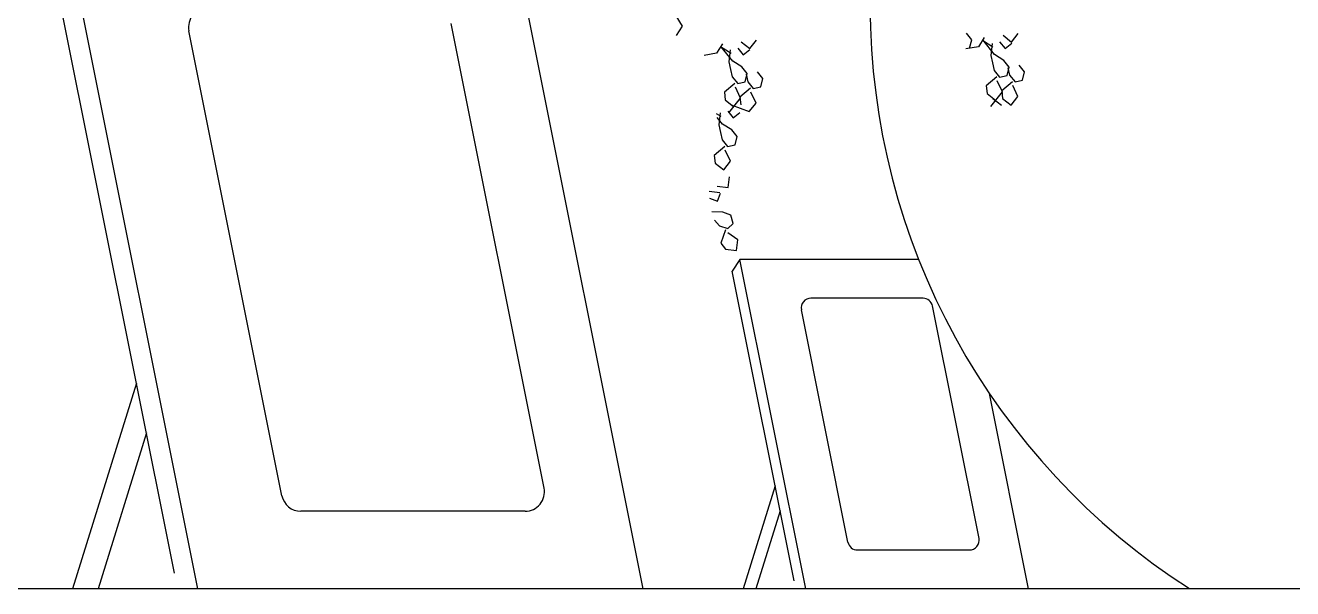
# Model space of a CAD drawing. Header units: millimetres. Extents: x 46 to 20372, y 30 to 14100.
# Drawn here: x 19269.3 to 19678, y 781.7 to 963.4 of the extents above; entities that cross this region are included whole.
import ezdxf

# ---------------------------------------------------------------- set-up
doc = ezdxf.new("R2010")
doc.units = ezdxf.units.MM
doc.layers.get('0').update_dxf_attribs({"color": 250})

msp = doc.modelspace()

# ---------------------------------------------------------------- linework, layer by layer
for p, q in [((19324.91, 781.67), (19282.42, 994)), ((19468.55, 781.67), (19426.06, 994)), ((19317.42, 786.69), (19277.43, 986.54)), ((19479.08, 966.47), (19481.09, 963.1)), ((19352.05, 811.66), (19322.05, 961.57)), ((19436.6, 814.11), (19406.6, 964.02)), ((19481.09, 963.1), (19479.2, 960.15)), ((19574.54, 958.71), (19572.8, 960.87)), ((19587.37, 957.98), (19589.56, 960.71)), ((19494.1, 957.36), (19492.21, 954.41)), ((19496.92, 954.28), (19493.53, 956.46)), ((19497.45, 951.86), (19493.62, 956.6)), ((19500.18, 958.08), (19502.92, 955.9)), ((19502.92, 955.9), (19505.1, 958.64)), ((19576.67, 956.48), (19572.65, 955.76)), ((19573.86, 956.03), (19574.54, 958.71)), ((19578.56, 959.43), (19576.67, 956.48)), ((19581.37, 956.35), (19577.98, 958.53)), ((19581.9, 953.94), (19578.08, 958.68)), ((19581.11, 957.56), (19580.7, 953.67)), ((19583.53, 958.1), (19585.27, 955.94)), ((19584.63, 960.16), (19587.37, 957.98)), ((19585.27, 955.94), (19587.42, 957.68)), ((19492.21, 954.41), (19488.2, 953.69)), ((19496.65, 955.49), (19496.24, 951.6)), ((19499.07, 956.02), (19500.81, 953.87)), ((19500.81, 953.87), (19502.97, 955.61)), ((19580.7, 953.67), (19581.23, 951.25)), ((19584.86, 952.05), (19581.9, 953.94)), ((19496.24, 951.6), (19496.78, 949.18)), ((19496.78, 949.18), (19497.31, 946.76)), ((19500.4, 949.98), (19497.45, 951.86)), ((19502.14, 947.82), (19500.4, 949.98)), ((19507.14, 946.25), (19505.4, 948.41)), ((19581.23, 951.25), (19581.76, 948.83)), ((19581.76, 948.83), (19583.5, 946.68)), ((19586.6, 949.89), (19584.86, 952.05)), ((19585.92, 947.21), (19586.6, 949.89)), ((19586.23, 949.68), (19586.76, 947.26)), ((19591.6, 948.33), (19589.86, 950.48)), ((19590.92, 945.64), (19591.6, 948.33)), ((19498.17, 944.65), (19494.76, 941.77)), ((19497.31, 946.76), (19499.05, 944.61)), ((19499.05, 944.61), (19501.47, 945.14)), ((19501.47, 945.14), (19502.14, 947.82)), ((19501.78, 947.61), (19502.31, 945.19)), ((19502.31, 945.19), (19504.05, 943.04)), ((19506.47, 943.57), (19507.14, 946.25)), ((19582.63, 946.73), (19579.21, 943.85)), ((19584.41, 941.94), (19582.77, 945.49)), ((19583.5, 946.68), (19585.92, 947.21)), ((19587.63, 945.16), (19584.21, 942.28)), ((19586.76, 947.26), (19588.5, 945.11)), ((19588.5, 945.11), (19590.92, 945.64)), ((19494.76, 941.77), (19495.04, 939.31)), ((19499.96, 939.87), (19498.31, 943.42)), ((19503.17, 943.08), (19499.76, 940.2)), ((19499.76, 940.2), (19500.04, 937.74)), ((19504.96, 938.3), (19503.31, 941.85)), ((19504.05, 943.04), (19506.47, 943.57)), ((19579.21, 943.85), (19579.49, 941.39)), ((19579.49, 941.39), (19582.23, 939.2)), ((19580.68, 937.25), (19584.41, 941.94)), ((19584.21, 942.28), (19584.49, 939.82)), ((19587.23, 937.64), (19589.41, 940.37)), ((19589.41, 940.37), (19587.77, 943.93)), ((19495.04, 939.31), (19497.78, 937.13)), ((19496.23, 935.18), (19499.96, 939.87)), ((19496.93, 937.74), (19502.78, 935.56)), ((19502.78, 935.56), (19504.96, 938.3)), ((19581.38, 939.82), (19584.12, 937.63)), ((19584.49, 939.82), (19587.23, 937.64)), ((19493.67, 933.94), (19492.19, 934.88)), ((19494.2, 931.52), (19492.46, 933.67)), ((19493.4, 935.15), (19492.99, 931.25)), ((19495.82, 935.68), (19497.56, 933.53)), ((19497.56, 933.53), (19499.72, 935.27)), ((19492.99, 931.25), (19493.52, 928.84)), ((19493.52, 928.84), (19494.05, 926.42)), ((19497.15, 929.63), (19494.2, 931.52)), ((19498.89, 927.48), (19497.15, 929.63)), ((19494.92, 924.31), (19491.51, 921.43)), ((19494.05, 926.42), (19495.79, 924.26)), ((19495.79, 924.26), (19498.21, 924.8)), ((19498.21, 924.8), (19498.89, 927.48)), ((19491.51, 921.43), (19491.78, 918.97)), ((19496.71, 919.53), (19495.06, 923.08)), ((19491.78, 918.97), (19494.53, 916.79)), ((19494.53, 916.79), (19496.71, 919.53)), ((19492.47, 911.53), (19495.95, 911.09)), ((19495.95, 911.09), (19496.39, 914.56)), ((19489.81, 909.91), (19493.29, 909.47)), ((19489.94, 907.58), (19492.54, 906.64)), ((19492.54, 906.64), (19493.48, 909.25)), ((19494.21, 903.1), (19490.71, 903.18)), ((19491.52, 900.53), (19493.23, 898.74)), ((19496.82, 902.16), (19494.21, 903.1)), ((19495.84, 897.8), (19497.63, 899.51)), ((19497.63, 899.51), (19496.82, 902.16)), ((19493.23, 898.74), (19495.84, 897.8)), ((19495.07, 897.39), (19493.64, 893.15)), ((19499.08, 894.23), (19495.82, 896.41)), ((19493.64, 893.15), (19495.16, 891.2)), ((19495.16, 891.2), (19498.63, 890.75)), ((19498.63, 890.75), (19499.08, 894.23)), ((19499.79, 887.84), (19497.3, 884.11)), ((19557.41, 887.84), (19499.79, 887.84)), ((19521.04, 781.67), (19499.79, 887.84)), ((19517.29, 784.18), (19497.3, 884.11)), ((19558.82, 875.36), (19522.67, 875.36)), ((19534.61, 796.67), (19519.61, 871.62)), ((19576.88, 797.89), (19561.88, 872.85)), ((19305.17, 847.92), (19284.55, 781.67)), ((19592.86, 781.67), (19580.27, 844.58)), ((19308.38, 831.9), (19292.74, 781.67)), ((19511.17, 814.8), (19500.86, 781.67)), ((19430.48, 806.64), (19358.17, 806.64)), ((19512.77, 806.79), (19504.95, 781.67)), ((19537.67, 794.16), (19573.82, 794.16)), ((20040.72, 781.67), (18576.39, 781.67))]:
    msp.add_line(p, q)
for centre, radius, start, end in [((19328.17, 962.8), 6.24, 90, 191.3154), ((19765.59, 970.17), 223.87, 180.0881, 237.3517), ((19522.67, 872.24), 3.12, 90, 191.3154), ((19558.82, 872.24), 3.12, 11.3154, 90), ((19430.48, 812.88), 6.24, 270, 11.3154), ((19358.17, 812.88), 6.24, 191.3154, 270), ((19573.82, 797.28), 3.12, 270, 11.3154), ((19537.67, 797.28), 3.12, 191.3154, 270)]:
    msp.add_arc(centre, radius, start, end)

doc.saveas('drawing.dxf')
